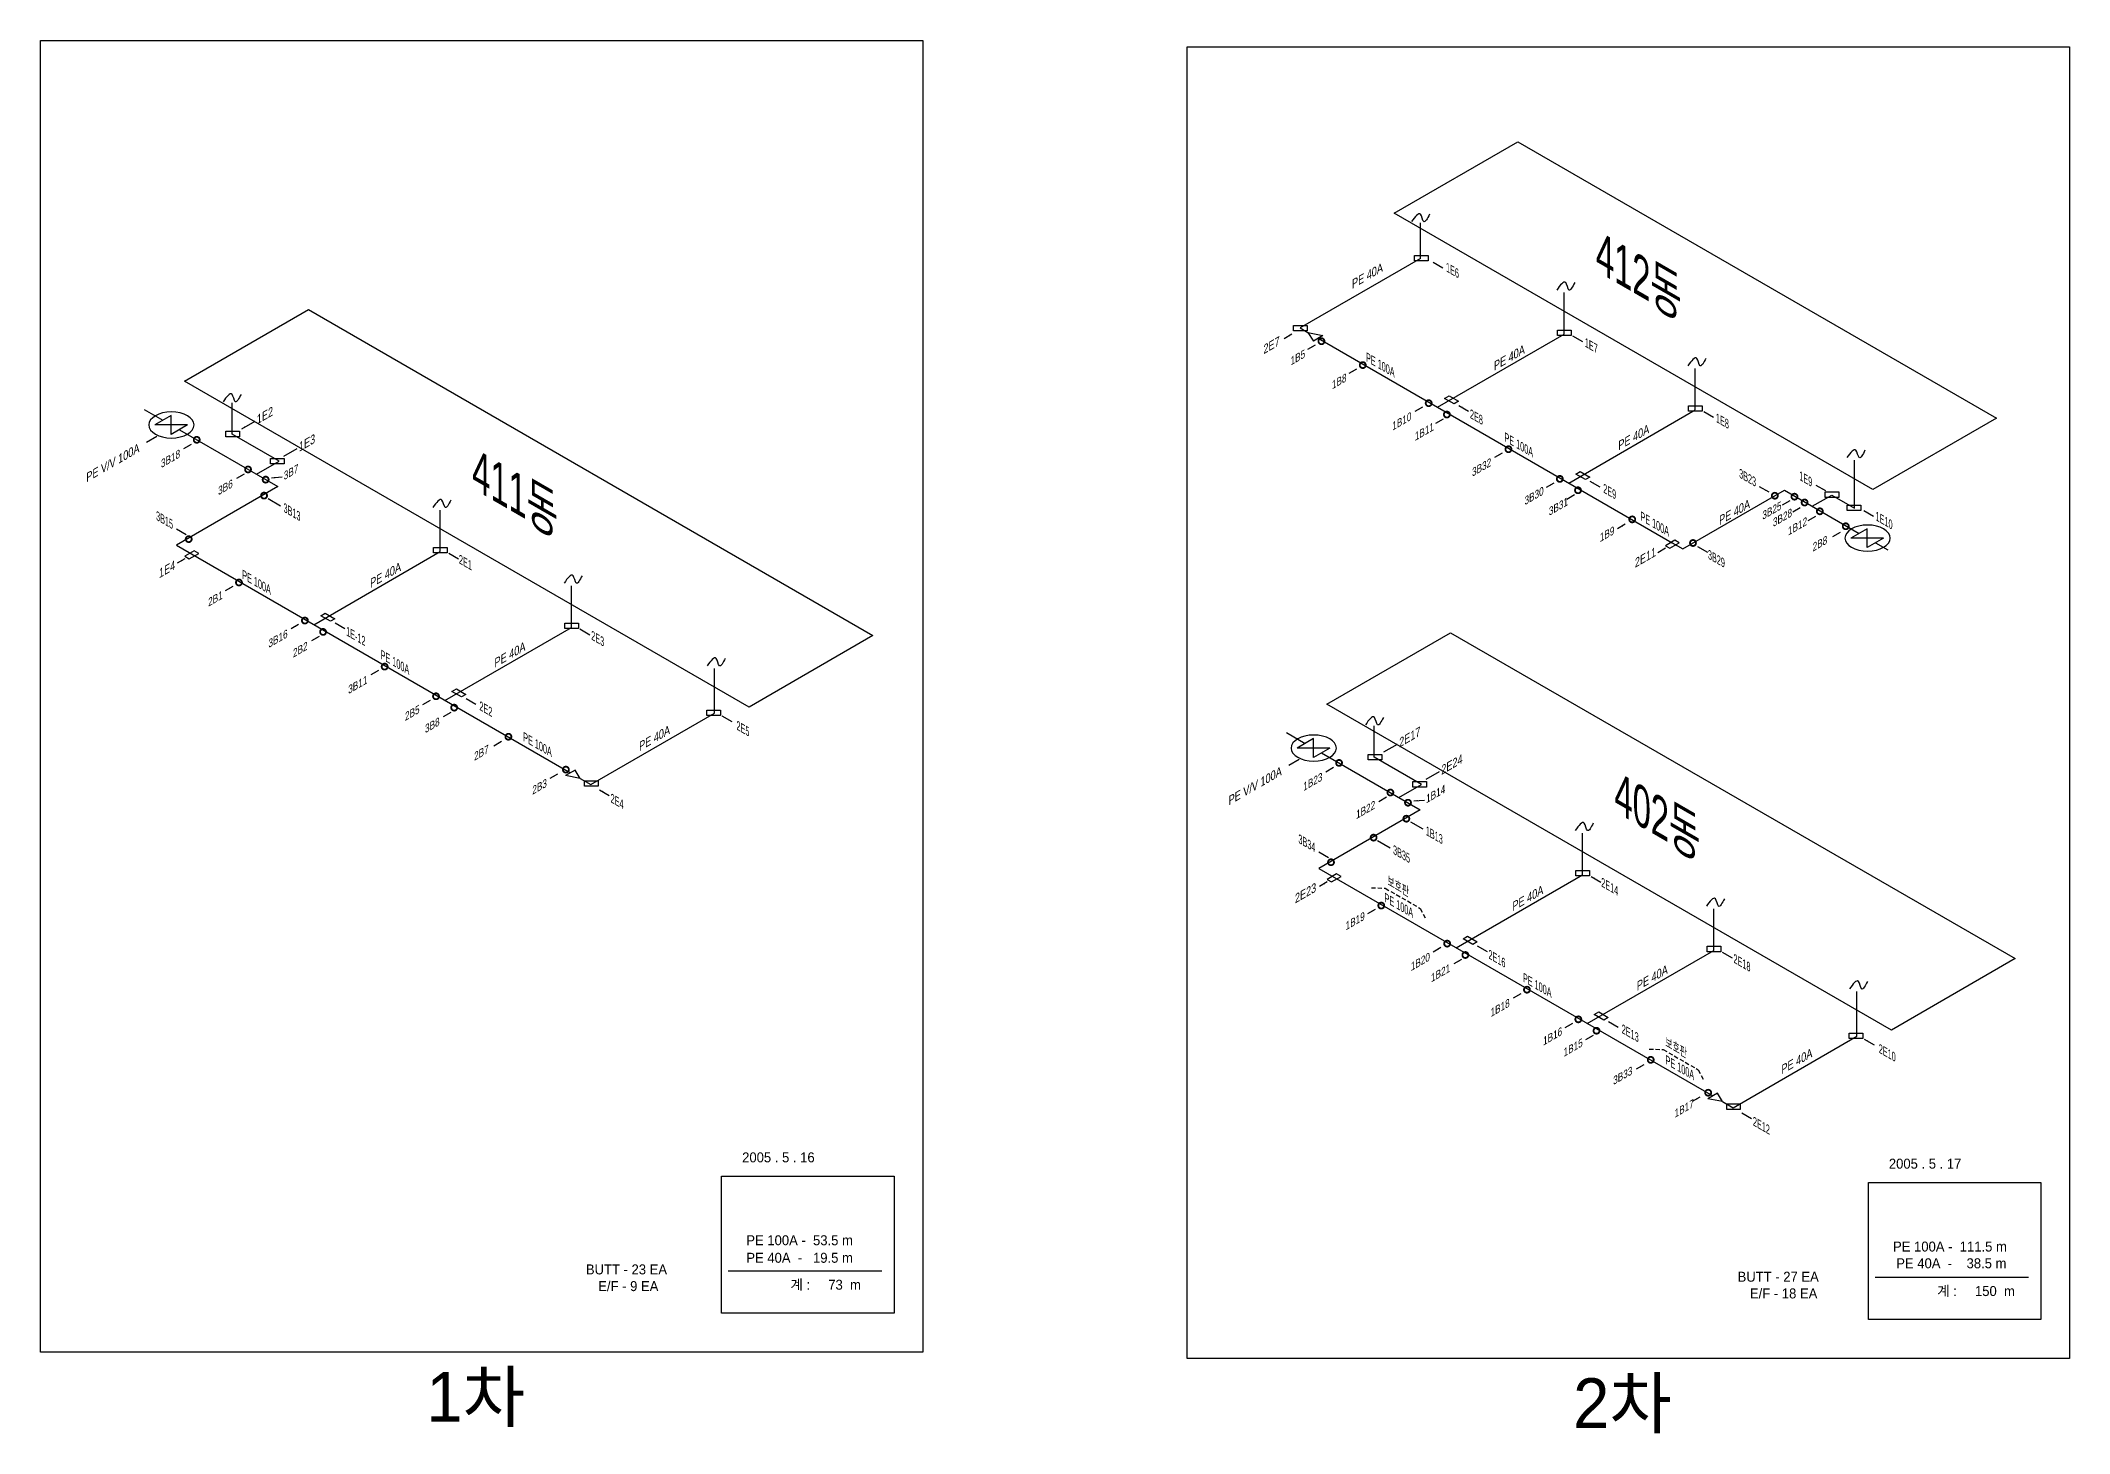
# Model space of a CAD drawing. Extents: x 207357 to 2790028, y 575219 to 1181204.
# Drawn here: x 1094720 to 1398067, y 943327 to 1151523 of the extents above; entities that cross this region are included whole.
import ezdxf

# ---------------------------------------------------------------- set-up
doc = ezdxf.new("R2010")
doc.units = 0
doc.header["$LTSCALE"] = 100
doc.linetypes.add('HIDDEN', pattern=[9.525, 6.35, -3.175])
doc.layers.get('0').update_dxf_attribs({"linetype": 'CONTINUOUS'})
for name, color, linetype in [('2차ABF', 4, 'CONTINUOUS'), ('ABF', 4, 'CONTINUOUS'), ('EF', 6, 'CONTINUOUS'), ('GAS', 1, 'CONTINUOUS'), ('GTEXT', 2, 'CONTINUOUS'), ('지시선', 50, 'CONTINUOUS')]:
    doc.layers.add(name, color=color, linetype=linetype)
doc.styles.get("Standard").update_dxf_attribs({"font": 'Dotum.ttf'})
doc.dimstyles.get("Standard").update_dxf_attribs({"dimtxt": 0.18, "dimasz": 0.18, "dimexe": 0.18, "dimexo": 0.0625, "dimgap": 0.09, "dimtad": 0, "dimtih": 1, "dimtoh": 1, "dimdec": 4, "dimzin": 0, "dimdsep": 46, "dimtxsty": 'Standard', "dimcen": 0.09, "dimadec": 0, "dimazin": 0, "dimtfac": 1, "dimtdec": 4, "dimtofl": 0, "dimtmove": 0, "dimatfit": 3, "dimfxl": 0, "dimtolj": 1, "dimtzin": 0, "dimarcsym": 0})

# ---------------------------------------------------------------- blocks, each defined once
blk = doc.blocks.new('E')
at = {"layer": 'EF'}
for p, q in [((266, 588), (-1165, -238)), ((-508, -618), (924, 208)), ((924, 208), (266, 588)), ((-1165, -238), (-508, -618))]:
    blk.add_line(p, q, dxfattribs=at)

msp = doc.modelspace()

# ---------------------------------------------------------------- linework, layer by layer
for p, q in [((1297111, 1125712), (1315618, 1136397)), ((1315618, 1136397), (1387180, 1095081)), ((1368672, 1084396), (1297111, 1125712)), ((1116249, 1100629), (1134756, 1111314)), ((1134756, 1111314), (1219152, 1062588)), ((1200645, 1051903), (1116249, 1100629)), ((1387180, 1095081), (1368672, 1084396)), ((1219152, 1062588), (1200645, 1051903)), ((1287044, 1052333), (1305551, 1063018)), ((1305551, 1063018), (1389947, 1014292)), ((1371440, 1003607), (1287044, 1052333)), ((1389947, 1014292), (1371440, 1003607))]:
    msp.add_line(p, q)
at = {"layer": 'ABF', "const_width": 271}
for points in [[(1285784, 1106584, -1), (1286676, 1106584, -1)], [(1291965, 1103016, -1), (1292856, 1103016, -1)], [(1301820, 1097326, -1), (1302712, 1097326, -1)], [(1304540, 1095626, -1), (1305431, 1095626, -1)], [(1117624, 1091847, -1), (1118515, 1091847, -1)], [(1313746, 1090441, -1), (1314637, 1090441, -1)], [(1125297, 1087417, -1), (1126188, 1087417, -1)], [(1127930, 1085897, -1), (1128821, 1085897, -1)], [(1321427, 1086006, -1), (1322318, 1086006, -1)], [(1127687, 1083507, -1), (1128579, 1083507, -1)], [(1324147, 1084306, -1), (1325038, 1084306, -1)], [(1353578, 1083492, -1), (1354469, 1083492, -1)], [(1356515, 1083349, -1), (1357406, 1083349, -1)], [(1358025, 1082477, -1), (1358917, 1082477, -1)], [(1332253, 1079956, -1), (1333144, 1079956, -1)], [(1360307, 1081159, -1), (1361198, 1081159, -1)], [(1116420, 1077002, -1), (1117312, 1077002, -1)], [(1341336, 1076424, -1), (1342227, 1076424, -1)], [(1364178, 1078924, -1), (1365070, 1078924, -1)], [(1123937, 1070522, -1), (1124829, 1070522, -1)], [(1133793, 1064832, -1), (1134684, 1064832, -1)], [(1136512, 1063132, -1), (1137403, 1063132, -1)], [(1145718, 1057947, -1), (1146609, 1057947, -1)], [(1153400, 1053512, -1), (1154291, 1053512, -1)], [(1156119, 1051812, -1), (1157010, 1051812, -1)], [(1164225, 1047462, -1), (1165116, 1047462, -1)], [(1288419, 1043552, -1), (1289310, 1043552, -1)], [(1172813, 1042548, -1), (1173704, 1042548, -1)], [(1296092, 1039122, -1), (1296983, 1039122, -1)], [(1298725, 1037602, -1), (1299616, 1037602, -1)], [(1298482, 1035212, -1), (1299374, 1035212, -1)], [(1293584, 1032384, -1), (1294475, 1032384, -1)], [(1287215, 1028707, -1), (1288107, 1028707, -1)], [(1294732, 1022227, -1), (1295624, 1022227, -1)], [(1304588, 1016537, -1), (1305479, 1016537, -1)], [(1307307, 1014837, -1), (1308198, 1014837, -1)], [(1316513, 1009652, -1), (1317404, 1009652, -1)], [(1324195, 1005217, -1), (1325086, 1005217, -1)], [(1326914, 1003517, -1), (1327805, 1003517, -1)], [(1335020, 999167, -1), (1335911, 999167, -1)], [(1343608, 994253, -1), (1344499, 994253, -1)]]:
    msp.add_lwpolyline(points, format="xyb", close=True, dxfattribs=at)
at = {"layer": 'EF'}
for points in [[(1300127, 1119418), (1302169, 1119418), (1302169, 1118607), (1300127, 1118607)], [(1282036, 1108959), (1284078, 1108959), (1284078, 1108149), (1282036, 1108149)], [(1321518, 1108248), (1323559, 1108248), (1323559, 1107437), (1321518, 1107437)], [(1341125, 1096928), (1343166, 1096928), (1343166, 1096117), (1341125, 1096117)], [(1122435, 1093124), (1124476, 1093124), (1124476, 1092314), (1122435, 1092314)], [(1129121, 1089054), (1131162, 1089054), (1131162, 1088244), (1129121, 1088244)], [(1361552, 1084054), (1363594, 1084054), (1363594, 1083244), (1361552, 1083244)], [(1364861, 1082101), (1366902, 1082101), (1366902, 1081291), (1364861, 1081291)], [(1153491, 1075754), (1155532, 1075754), (1155532, 1074944), (1153491, 1074944)], [(1173098, 1064434), (1175139, 1064434), (1175139, 1063624), (1173098, 1063624)], [(1194341, 1051439), (1196382, 1051439), (1196382, 1050629), (1194341, 1050629)], [(1293230, 1044828), (1295271, 1044828), (1295271, 1044018), (1293230, 1044018)], [(1176025, 1040874), (1178066, 1040874), (1178066, 1040064), (1176025, 1040064)], [(1299916, 1040758), (1301957, 1040758), (1301957, 1039948), (1299916, 1039948)], [(1324286, 1027458), (1326327, 1027458), (1326327, 1026648), (1324286, 1026648)], [(1343893, 1016138), (1345934, 1016138), (1345934, 1015328), (1343893, 1015328)], [(1365136, 1003143), (1367177, 1003143), (1367177, 1002333), (1365136, 1002333)], [(1346820, 992578), (1348861, 992578), (1348861, 991768), (1346820, 991768)]]:
    msp.add_lwpolyline(points, close=True, dxfattribs=at)
at = {"layer": 'GAS'}
for p, q in [((1301034, 1118955), (1301034, 1124283)), ((1301034, 1118955), (1283053, 1108574)), ((1322515, 1107625), (1322515, 1113849)), ((1283053, 1108574), (1284201, 1107911)), ((1303606, 1096708), (1322515, 1107625)), ((1285750, 1107017), (1338693, 1076450)), ((1342122, 1096305), (1342122, 1102529)), ((1110210, 1096393), (1113023, 1094769)), ((1123342, 1092699), (1123342, 1097369)), ((1323213, 1085388), (1342122, 1096305)), ((1115469, 1093357), (1130209, 1084846)), ((1130373, 1088640), (1123342, 1092699)), ((1127006, 1086696), (1130373, 1088640)), ((1365913, 1081645), (1365913, 1088793)), ((1130209, 1084846), (1115026, 1076080)), ((1340261, 1075545), (1355444, 1084311)), ((1355444, 1084311), (1366622, 1077858)), ((1359610, 1081906), (1362535, 1083595)), ((1362535, 1083595), (1365913, 1081645)), ((1154487, 1075131), (1154487, 1081356)), ((1115026, 1076080), (1173935, 1042069)), ((1135578, 1064214), (1154487, 1075131)), ((1338693, 1076450), (1340261, 1075545)), ((1369069, 1076445), (1370902, 1075387)), ((1174094, 1063811), (1174094, 1070036)), ((1155185, 1052894), (1174094, 1063811)), ((1195494, 1050996), (1195494, 1057681)), ((1176983, 1040309), (1195494, 1050996)), ((1281005, 1048097), (1283818, 1046473)), ((1294137, 1044403), (1294137, 1049073)), ((1286264, 1045061), (1301004, 1036551)), ((1301168, 1040344), (1294137, 1044403)), ((1175416, 1041214), (1176983, 1040309)), ((1297801, 1038400), (1301168, 1040344)), ((1301004, 1036551), (1285821, 1027785)), ((1325282, 1026835), (1325282, 1033060)), ((1285821, 1027785), (1344731, 993773)), ((1306374, 1015918), (1325282, 1026835)), ((1344889, 1015515), (1344889, 1021740)), ((1325980, 1004598), (1344889, 1015515)), ((1366289, 1002700), (1366289, 1009385)), ((1347778, 992013), (1366289, 1002700)), ((1346211, 992918), (1347778, 992013))]:
    msp.add_line(p, q, dxfattribs=at)
at = {"layer": 'GTEXT'}
for p, q in [((1284201, 1107911), (1285041, 1106607)), ((1284201, 1107911), (1286459, 1107426)), ((1286459, 1107426), (1285041, 1106607)), ((1114246, 1095475), (1111800, 1094063)), ((1114246, 1092650), (1114246, 1095475)), ((1116692, 1094063), (1111800, 1094063)), ((1116692, 1094063), (1114246, 1092650)), ((1367846, 1078564), (1365399, 1077151)), ((1370292, 1077151), (1365399, 1077151)), ((1367846, 1075739), (1367846, 1078564)), ((1370292, 1077151), (1367846, 1075739)), ((1285041, 1047179), (1282595, 1045767)), ((1285041, 1044355), (1285041, 1047179)), ((1287487, 1045767), (1282595, 1045767)), ((1287487, 1045767), (1285041, 1044355)), ((1174645, 1042478), (1173226, 1041659)), ((1175416, 1041214), (1173226, 1041659)), ((1175416, 1041214), (1174645, 1042478)), ((1345440, 994182), (1344021, 993363)), ((1346211, 992918), (1344021, 993363)), ((1346211, 992918), (1345440, 994182)), ((1197551, 967623), (1220491, 967623)), ((1369004, 966680), (1391944, 966680))]:
    msp.add_line(p, q, dxfattribs=at)
at = {"layer": 'GTEXT', "linetype": 'HIDDEN'}
for p, q in [((1293691, 1024892), (1295778, 1024818)), ((1295778, 1024818), (1301010, 1021797)), ((1301010, 1021797), (1301814, 1020276)), ((1335242, 1000785), (1337329, 1000711)), ((1337329, 1000711), (1342561, 997690)), ((1342561, 997690), (1343365, 996169))]:
    msp.add_line(p, q, dxfattribs=at)
at = {"layer": 'GTEXT'}
for points in [[(1226614, 1151523), (1226614, 955450), (1094720, 955450), (1094720, 1151523)], [(1398067, 1150580), (1398067, 954506), (1266173, 954506), (1266173, 1150580)], [(1196551, 981783), (1222332, 981783), (1222332, 961278), (1196551, 961278)], [(1368004, 980840), (1393786, 980840), (1393786, 960335), (1368004, 960335)]]:
    msp.add_lwpolyline(points, close=True, dxfattribs=at)
at = {"layer": 'GTEXT', "ltscale": 0.6, "extrusion": (0, 0, -1)}
for centre in [(1114287, 1094068), (1367887, 1077156), (1285082, 1045772)]:
    msp.add_ellipse(centre, major_axis=(-3376, 0), ratio=0.5773503, dxfattribs=at)
at = {"layer": 'GTEXT'}
for points in [[(1302385, 1125557), (1301530, 1124456), (1301040, 1125557), (1299696, 1124456)], [(1324097, 1115342), (1323241, 1114241), (1322752, 1115342), (1321407, 1114241)], [(1343703, 1104022), (1342848, 1102921), (1342359, 1104022), (1341014, 1102921)], [(1124693, 1098643), (1123837, 1097542), (1123348, 1098643), (1122003, 1097542)], [(1367495, 1090286), (1366639, 1089185), (1366150, 1090286), (1364805, 1089185)], [(1156069, 1082848), (1155213, 1081747), (1154724, 1082848), (1153379, 1081747)], [(1175676, 1071528), (1174820, 1070427), (1174331, 1071528), (1172986, 1070427)], [(1197075, 1059173), (1196220, 1058072), (1195730, 1059173), (1194386, 1058072)], [(1295488, 1050348), (1294632, 1049247), (1294143, 1050348), (1292798, 1049247)], [(1326864, 1034553), (1326008, 1033452), (1325519, 1034553), (1324174, 1033452)], [(1346471, 1023233), (1345615, 1022132), (1345126, 1023233), (1343781, 1022132)], [(1367870, 1010878), (1367015, 1009777), (1366526, 1010878), (1365181, 1009777)]]:
    msp.add_spline(points, degree=3, dxfattribs=at)

# ---------------------------------------------------------------- block references
at = {"layer": 'GAS', "xscale": -1}
for p in [(1305574, 1097840), (1325181, 1086520), (1137546, 1065346), (1157153, 1054026), (1308341, 1017051), (1327948, 1005731)]:
    msp.add_blockref('E', p, dxfattribs=at)
at = {"layer": 'GAS'}
for p in [(1117442, 1074671), (1338816, 1076262), (1288237, 1026376)]:
    msp.add_blockref('E', p, dxfattribs=at)

# ---------------------------------------------------------------- texts
at = {"layer": '2차ABF', "oblique": 30}
for s, p in [('1B5', (1281621, 1102936)), ('1B8', (1287802, 1099367)), ('1B10', (1296826, 1093197)), ('1B11', (1300193, 1091654)), ('3B18', (1112725, 1087604)), ('3B32', (1308751, 1086312)), ('3B7', (1131084, 1085784)), ('3B6', (1121272, 1083529)), ('3B30', (1316597, 1082046)), ('3B31', (1320234, 1080452)), ('3B25', (1352157, 1079847)), ('3B28', (1353738, 1078793)), ('1B12', (1355990, 1077501)), ('1B9', (1327855, 1076531)), ('2B8', (1359679, 1075107)), ('2B1', (1119774, 1066874)), ('3B16', (1128798, 1060704)), ('2B2', (1132461, 1059259)), ('3B11', (1140723, 1053819)), ('2B5', (1149210, 1049799)), ('3B8', (1152207, 1047959)), ('2B7', (1159542, 1043834)), ('2B3', (1168246, 1038769)), ('1B23', (1283520, 1039308)), ('1B22', (1291408, 1035113)), ('1B14', (1301879, 1037488)), ('1B19', (1289851, 1018498)), ('1B20', (1299593, 1012408)), ('1B21', (1302618, 1010724)), ('1B18', (1311518, 1005523)), ('1B16', (1319367, 1001264)), ('1B15', (1322443, 999583)), ('3B33', (1329858, 995378)), ('1B17', (1339041, 990473))]:
    msp.add_text(s, height=1079.9, rotation=30, dxfattribs=at).set_placement(p)
at = {"layer": 'ABF', "oblique": 330, "width": 0.8}
for s, p in [('3B23', (1348683, 1086239)), ('3B15', (1111992, 1079900)), ('3B13', (1131044, 1081100)), ('3B29', (1344021, 1074118)), ('3B34', (1282787, 1031605)), ('1B13', (1301839, 1032805)), ('3B35', (1296941, 1029976))]:
    msp.add_text(s, height=1196.2, rotation=330, dxfattribs=at).set_placement(p)
at = {"layer": 'EF', "oblique": 330, "width": 0.8}
for s, p in [('1E6', (1304858, 1117050)), ('1E7', (1325618, 1105792)), ('2E8', (1308441, 1095130)), ('1E8', (1345225, 1094534)), ('1E9', (1357677, 1085878)), ('2E9', (1328368, 1083985)), ('1E10', (1369091, 1079843)), ('2E1', (1157275, 1073401)), ('1E-12', (1140413, 1062636)), ('2E3', (1177055, 1062011)), ('2E2', (1160340, 1051491)), ('2E5', (1198775, 1048551)), ('2E4', (1179956, 1037686)), ('2E14', (1328070, 1025105)), ('2E16', (1311208, 1014340)), ('2E18', (1347850, 1013715)), ('2E13', (1331136, 1003195)), ('2E10', (1369570, 1000255)), ('2E12', (1350751, 989390))]:
    msp.add_text(s, height=1196.2, rotation=330, dxfattribs=at).set_placement(p)
at = {"layer": 'EF', "oblique": 30}
for s, p in [('2E7', (1277568, 1104619)), ('1E2', (1127059, 1094126)), ('1E3', (1133355, 1090031)), ('2E11', (1333094, 1072692)), ('1E4', (1112432, 1071131)), ('2E17', (1297854, 1045830)), ('2E24', (1304150, 1041735)), ('2E23', (1282269, 1022516))]:
    msp.add_text(s, height=1199.9, rotation=30, dxfattribs=at).set_placement(p)
at = {"layer": 'GTEXT', "oblique": 330, "width": 0.8}
for s, height, p in [('412동', 5382.9, (1327286, 1117093)), ('PE 100A', 1196.2, (1292897, 1103604)), ('PE 100A', 1196.2, (1313595, 1091654)), ('411동', 5382.9, (1159258, 1084600)), ('PE 100A', 1196.2, (1333922, 1079841)), ('PE 100A', 1196.2, (1124870, 1071110)), ('PE 100A', 1196.2, (1145568, 1059160)), ('PE 100A', 1196.2, (1166880, 1046855)), ('402동', 5382.9, (1330053, 1036304)), ('보호판', 1196.2, (1296105, 1025352)), ('PE 100A', 1196.2, (1295665, 1022815)), ('PE 100A', 1196.2, (1316363, 1010865)), ('보호판', 1196.2, (1337655, 1001245)), ('PE 100A', 1196.2, (1337676, 998560))]:
    msp.add_text(s, height=height, rotation=330, dxfattribs=at).set_placement(p)
at = {"layer": 'GTEXT', "oblique": 30}
for s, height, p in [('PE 40A', 1199.9, (1290806, 1114385)), ('PE 40A', 1199.9, (1312025, 1102134)), ('PE 40A', 1199.9, (1330628, 1090234)), ('PE V/V 100A', 1199.89, (1101565, 1085475)), ('PE 40A', 1199.9, (1345689, 1079045)), ('PE 40A', 1199.9, (1143998, 1069641)), ('PE 40A', 1199.9, (1162600, 1057741)), ('PE 40A', 1199.9, (1184216, 1045261)), ('PE V/V 100A', 1199.89, (1272361, 1037179)), ('PE 40A', 1199.9, (1314793, 1021345)), ('PE 40A', 1199.9, (1333395, 1009445)), ('PE 40A', 1199.9, (1355011, 996965))]:
    msp.add_text(s, height=height, rotation=30, dxfattribs=at).set_placement(p)
at = {"layer": '지시선'}
for s, height, p in [('2005 . 5 . 16', 1490.66, (1199618, 983845)), ('2005 . 5 . 17', 1490.66, (1371071, 982902)), ('PE 100A -  53.5 m', 1490.66, (1200241, 971455)), ('PE 100A -  111.5 m', 1490.66, (1371695, 970512)), ('BUTT - 23 EA', 1490.66, (1176254, 967097)), ('PE 40A  -   19.5 m', 1490.66, (1200241, 968835)), ('PE 40A  -    38.5 m', 1490.66, (1372176, 968012)), ('E/F - 9 EA', 1490.7, (1178099, 964602)), ('계 :     73  m', 1490.66, (1206833, 964805)), ('BUTT - 27 EA', 1490.66, (1348456, 966003)), ('E/F - 18 EA', 1490.66, (1350301, 963508)), ('계 :     150  m', 1490.66, (1378287, 963862)), ('1차', 7453.3, (1152408, 945063)), ('2차', 7453.3, (1323862, 944120))]:
    msp.add_text(s, height=height, dxfattribs=at).set_placement(p)

# ---------------------------------------------------------------- leaders
at = {"layer": 'GAS', "color": 2}
for points in [[(1302917, 1118390), (1304389, 1117540)], [(1281801, 1107615), (1280658, 1106955)], [(1323779, 1107385), (1325252, 1106535)], [(1285299, 1105990), (1284156, 1105330)], [(1291480, 1102421), (1290336, 1101761)], [(1301335, 1096731), (1300192, 1096071)], [(1306771, 1096995), (1308243, 1096145)], [(1343386, 1096065), (1344858, 1095215)], [(1112107, 1092348), (1110565, 1091458)], [(1124788, 1093504), (1126788, 1094659)], [(1304418, 1094951), (1303275, 1094291)], [(1117234, 1091138), (1116091, 1090478)], [(1131084, 1089409), (1133085, 1090564)], [(1313260, 1089846), (1312117, 1089186)], [(1125158, 1086703), (1124015, 1086043)], [(1129239, 1086174), (1130833, 1086294)], [(1128737, 1083064), (1130608, 1081984)], [(1320985, 1085386), (1319842, 1084726)], [(1324077, 1083601), (1322934, 1082941)], [(1326377, 1085675), (1327850, 1084825)], [(1353174, 1084008), (1351736, 1084838)], [(1361645, 1084208), (1360207, 1085038)], [(1356250, 1082741), (1355107, 1082081)], [(1357831, 1081688), (1356688, 1081028)], [(1360083, 1080395), (1358940, 1079735)], [(1367322, 1081288), (1368795, 1080438)], [(1116483, 1077669), (1115045, 1078499)], [(1331663, 1079221), (1330520, 1078561)], [(1363772, 1078001), (1362629, 1077341)], [(1116307, 1074053), (1115164, 1073393)], [(1155752, 1074891), (1157224, 1074041)], [(1337650, 1075635), (1336507, 1074975)], [(1342465, 1075889), (1343938, 1075039)], [(1123452, 1069928), (1122309, 1069268)], [(1133307, 1064238), (1132164, 1063578)], [(1136390, 1062458), (1135247, 1061798)], [(1138743, 1064501), (1140215, 1063651)], [(1175359, 1063571), (1176831, 1062721)], [(1145232, 1057353), (1144089, 1056693)], [(1152957, 1052893), (1151814, 1052233)], [(1158350, 1053181), (1159822, 1052331)], [(1156049, 1051108), (1154906, 1050448)], [(1196602, 1050576), (1198074, 1049726)], [(1163636, 1046728), (1162492, 1046068)], [(1282902, 1044052), (1281361, 1043162)], [(1295583, 1045208), (1297584, 1046363)], [(1172027, 1041883), (1170884, 1041223)], [(1288029, 1042842), (1286886, 1042182)], [(1301879, 1041113), (1303880, 1042268)], [(1178286, 1039551), (1179758, 1038701)], [(1295953, 1038407), (1294810, 1037747)], [(1300034, 1037878), (1301628, 1037998)], [(1299532, 1034768), (1301403, 1033688)], [(1294633, 1031940), (1296504, 1030860)], [(1287278, 1029373), (1285840, 1030203)], [(1287102, 1025757), (1285959, 1025097)], [(1326547, 1026595), (1328019, 1025745)], [(1294247, 1021632), (1293104, 1020972)], [(1304102, 1015942), (1302959, 1015282)], [(1307185, 1014162), (1306042, 1013502)], [(1309538, 1016205), (1311010, 1015355)], [(1346154, 1015275), (1347626, 1014425)], [(1316028, 1009057), (1314884, 1008397)], [(1323752, 1004597), (1322609, 1003937)], [(1329145, 1004885), (1330617, 1004035)], [(1326844, 1002812), (1325701, 1002152)], [(1367397, 1002280), (1368870, 1001430)], [(1334431, 998432), (1333287, 997772)], [(1342822, 993587), (1341679, 992927)], [(1349081, 991255), (1350553, 990405)]]:
    msp.add_leader(points, dimstyle='Standard', override={"dimtxt": 2.5, "dimasz": 600, "dimexe": 1.25, "dimexo": 0.625, "dimgap": 0.625, "dimtad": 1, "dimtih": 0, "dimtoh": 0, "dimzin": 8, "dimcen": 2.5, "dimclrd": 2, "dimclre": 2, "dimtofl": 1}, dxfattribs=at)

doc.saveas('drawing.dxf')
